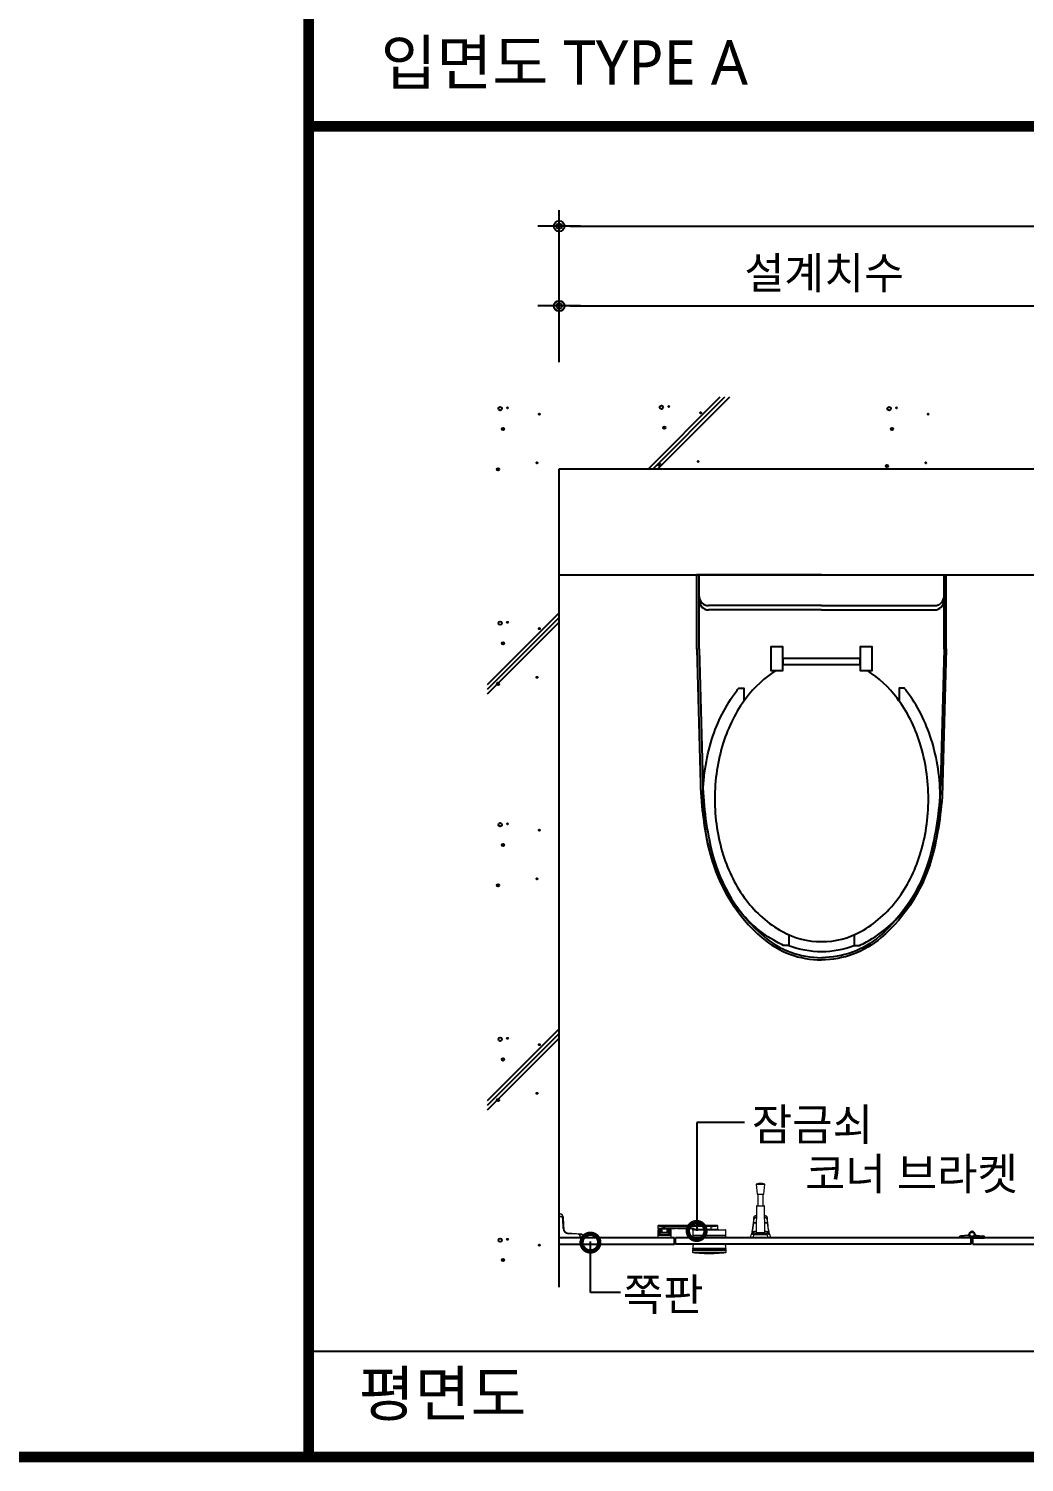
# Model space of a CAD drawing. Extents: x -256 to 8104, y -176 to 5714.
# Drawn here: x 2220 to 3159, y 2764 to 4116 of the extents above; entities that cross this region are included whole.
import ezdxf
from ezdxf.enums import TextEntityAlignment as Align

# ---------------------------------------------------------------- set-up
doc = ezdxf.new("R2010")
doc.units = 0
doc.header["$LTSCALE"] = 30
doc.layers.get('0').update_dxf_attribs({"linetype": 'CONTINUOUS'})
doc.layers.get('DEFPOINTS').update_dxf_attribs({"linetype": 'CONTINUOUS'})
for name, color, linetype in [('0_toilet', 6, 'CONTINUOUS'), ('DIM', 7, 'CONTINUOUS'), ('HAT', 8, 'CONTINUOUS'), ('TIT', 3, 'CONTINUOUS'), ('경첩', 4, 'CONTINUOUS'), ('문자', 3, 'CONTINUOUS'), ('부자재', 4, 'CONTINUOUS'), ('옷걸이', 4, 'CONTINUOUS'), ('잠금쇠(회전형)', 4, 'CONTINUOUS'), ('치수', 1, 'CONTINUOUS'), ('해치', 8, 'CONTINUOUS')]:
    doc.layers.add(name, color=color, linetype=linetype)
doc.styles.add('돋움', font='malgun.ttf')
doc.dimstyles.new('10', dxfattribs={"dimscale": 10, "dimtxt": 3, "dimasz": 1, "dimexe": 1.5, "dimexo": 2, "dimgap": 1, "dimtad": 1, "dimdec": 0, "dimlunit": 6, "dimtxsty": '돋움', "dimblk": 'DIMDOT', "dimcen": -1, "dimdle": 1.5, "dimclrt": 3, "dimazin": 3, "dimtfac": 1, "dimtdec": 0, "dimtix": 1, "dimtmove": 2, "dimatfit": 3, "dimldrblk": 'DIMDOT', "dimarcsym": 0})

# ---------------------------------------------------------------- blocks, each defined once
blk = doc.blocks.new('_DOTSMALL')
at = {"color": 0, "linetype": 'ByBlock', "const_width": 0.5}
blk.add_lwpolyline([(-0.0625, 0, 1), (0.0625, 0, 1)], format="xyb", close=True, dxfattribs=at)
blk = doc.blocks.new('A$C63EC304E')
at = {"layer": '치수', "color": 1, "xscale": 2.5, "yscale": 2.5, "zscale": 2.5, "rotation": 234.3098741996962}
blk.add_blockref('_DOTSMALL', (0.31, 0.31), dxfattribs=at)
blk = doc.blocks.new('A$C2BC9653E')
at = {"layer": '치수', "xscale": 0.3333333333333333, "yscale": 0.3333333333333333, "zscale": 0.3333333333333333}
blk.add_blockref('A$C63EC304E', (0, 0), dxfattribs=at)
blk = doc.blocks.new('A$C7FC71301')
at = {"layer": '치수', "rotation": 180}
blk.add_blockref('A$C2BC9653E', (0.208, 0.208), dxfattribs=at)
blk = doc.blocks.new('A$C4A20372B')
at = {"layer": '치수'}
blk.add_blockref('A$C7FC71301', (0, 0), dxfattribs=at)
blk = doc.blocks.new('A$C566469F5')
at = {"layer": '치수'}
blk.add_blockref('A$C4A20372B', (0, 0), dxfattribs=at)
blk = doc.blocks.new('A$C7E317CD4')
at = {"layer": '해치', "xscale": 2, "yscale": 2, "zscale": 2}
blk.add_blockref('A$C566469F5', (0, 0), dxfattribs=at)
blk = doc.blocks.new('A$C601D7F27')
at = {"layer": '치수'}
blk.add_blockref('A$C7E317CD4', (0, 0), dxfattribs=at)
blk = doc.blocks.new('A$C38802C08')
at = {"layer": '치수'}
blk.add_blockref('A$C601D7F27', (0, 0), dxfattribs=at)
blk = doc.blocks.new('DIMDOT')
at = {"linetype": 'Continuous'}
blk.add_line((-2, 0), (2, 0), dxfattribs=at)
for radius in [0.5, 0.25]:
    blk.add_circle((0, 0), radius, dxfattribs=at)
blk = doc.blocks.new('*D1346')
at = {"layer": 'DEFPOINTS', "color": 0}
for p in [(102541.7, -9894.3), (101041.7, -10042.7), (102541.7, -10042.7)]:
    blk.add_point(p, dxfattribs=at)
at = {"layer": 'DIM', "color": 0, "lineweight": -2, "ltscale": 10}
for p, q in [((101041.7, -10022.7), (101041.7, -9879.3)), ((102541.7, -10022.7), (102541.7, -9879.3)), ((101051.7, -9894.3), (102531.7, -9894.3))]:
    blk.add_line(p, q, dxfattribs=at)
at = {"layer": 'DIM', "color": 0, "lineweight": -2, "xscale": 10, "yscale": 10, "zscale": 10, "rotation": 180}
blk.add_blockref('DIMDOT', (101041.7, -9894.3), dxfattribs=at)
at = {"layer": 'DIM', "color": 0, "lineweight": -2, "xscale": 10, "yscale": 10, "zscale": 10}
blk.add_blockref('DIMDOT', (102541.7, -9894.3), dxfattribs=at)
at = {"layer": 'DIM', "color": 3, "insert": (101791.7, -9864.6), "char_height": 30, "attachment_point": 5, "style": '돋움'}
blk.add_mtext('설계치수', dxfattribs=at)
blk = doc.blocks.new('*D1348')
at = {"layer": 'DEFPOINTS', "color": 0}
for p in [(101541.7, -9969.6), (101041.7, -10042.7), (101541.7, -10042.7)]:
    blk.add_point(p, dxfattribs=at)
at = {"layer": 'DIM', "color": 0, "lineweight": -2, "ltscale": 10}
for p, q in [((101041.7, -10022.7), (101041.7, -9954.6)), ((101541.7, -10022.7), (101541.7, -9954.6)), ((101051.7, -9969.6), (101531.7, -9969.6))]:
    blk.add_line(p, q, dxfattribs=at)
at = {"layer": 'DIM', "color": 0, "lineweight": -2, "xscale": 10, "yscale": 10, "zscale": 10, "rotation": 180}
blk.add_blockref('DIMDOT', (101041.7, -9969.6), dxfattribs=at)
at = {"layer": 'DIM', "color": 0, "lineweight": -2, "xscale": 10, "yscale": 10, "zscale": 10}
blk.add_blockref('DIMDOT', (101541.7, -9969.6), dxfattribs=at)
at = {"layer": 'DIM', "color": 3, "insert": (101291.7, -9940), "char_height": 30, "attachment_point": 5, "style": '돋움'}
blk.add_mtext('설계치수', dxfattribs=at)
blk = doc.blocks.new('A$C10E41893')
at = {"layer": '부자재'}
for p, q in [((6.5, 0), (6.5, 196)), ((123.3, 196), (6.5, 196)), ((123.3, 192.5), (6.5, 192.5)), ((54.8, 0), (54.8, 177.5)), ((61.4, 0), (61.4, 177.5)), ((6.5, 0), (6.5, -196)), ((54.8, 0), (54.8, -177.5)), ((61.4, 0), (61.4, -177.5)), ((123.3, -192.5), (6.5, -192.5)), ((123.3, -196), (6.5, -196))]:
    blk.add_line(p, q, dxfattribs=at)
for points in [[(122.7, 196, -0.012538), (123.3, 196), (334.6, 190.3, -0.055395), (444.7, 175.1, -0.154276), (576.9, 93.3, -0.179504), (611.5, 0, -0.179504)], [(122.8, 192.5, -0.012538), (123.2, 192.5), (334.5, 186.8, -0.055395), (443.8, 171.7, -0.154276), (574.3, 91, -0.179504), (608, 0, -0.179504)], [(572, 51.4), (588.8, 51.4), (588.8, 59.6, 0.021185), (583.3, 70.7, 0.106084), (528.4, 133.7, 0.085733), (452.6, 172.4, 0.075373), (358.7, 186.6, 0.075373), (264.8, 172.4, 0.085733), (189, 133.7, 0.007337), (184.4, 130.1), (184.4, 122), (204.7, 122)], [(156.7, -72, 0.089162), (200.2, -118.7, 0.085733), (270.3, -154.5, 0.075373), (358.7, -167.9, 0.075373), (447.1, -154.5, 0.085733), (517.2, -118.7, 0.106084), (567, -61.6, 0.126931), (582.8, 0, 0.126931), (567, 61.6, 0.106084), (517.2, 118.7, 0.085733), (447.1, 154.5, 0.075373), (358.7, 167.9, 0.075373), (270.3, 154.5, 0.085733), (200.2, 118.7, 0.089162), (156.7, 72)], [(588.8, -51.4, 0.090214), (598.2, 0, 0.090214), (588.8, 51.4, 0.106084)], [(122.7, -196, 0.012538), (123.3, -196), (334.6, -190.3, 0.055395), (444.7, -175.1, 0.154276), (576.9, -93.3, 0.179504), (611.5, 0, 0.179504)], [(122.8, -192.5, 0.012538), (123.2, -192.5), (334.5, -186.8, 0.055395), (443.8, -171.7, 0.154276), (574.3, -91, 0.179504), (608, 0, 0.179504)], [(572, -51.4), (588.8, -51.4), (588.8, -59.6, -0.021185), (583.3, -70.7, -0.106084), (528.4, -133.7, -0.085733), (452.6, -172.4, -0.075373), (358.7, -186.6, -0.075373), (264.8, -172.4, -0.085733), (189, -133.7, -0.007337), (184.4, -130.1), (184.4, -122), (204.7, -122)]]:
    blk.add_lwpolyline(points, format="xyb", dxfattribs=at)
blk.add_lwpolyline([(138, -60.8), (119.3, -60.8), (119.3, -79.5), (156.7, -79.5), (156.7, -60.8), (138, -60.8), (147.3, -60.8), (147.3, 60.8), (138, 60.8), (156.7, 60.8), (156.7, 79.5), (119.3, 79.5), (119.3, 60.8), (138, 60.8), (138, -60.8), (119.3, -60.8)], dxfattribs=at)
for centre, start, end in [((39.8, 177.5), 0, 90), ((46.4, 177.5), 0, 90), ((39.8, -177.5), 270, 0), ((46.4, -177.5), 270, 0)]:
    blk.add_arc(centre, 15, start, end, dxfattribs=at)
blk = doc.blocks.new('AURA_50', base_point=(98321.5, -13824.2))
for p, q in [((101041.7, -10894.9), (101041.7, -10123.2)), ((101041.7, -10123.2), (102541.7, -10123.2)), ((101041.7, -10223.2), (102541.7, -10223.2))]:
    blk.add_line(p, q)
at = {"color": 8}
blk.add_line((100805.6, -10955), (102768.2, -10955), dxfattribs=at)
at = {"color": 8, "const_width": 10}
for points in [[(100805.6, -11055), (100805.6, -8285.8)], [(100805.6, -9800.1), (104153.5, -9800.1)], [(98368.9, -11055), (104153.5, -11055)]]:
    blk.add_lwpolyline(points, dxfattribs=at)
at = {"layer": '0_toilet'}
for p, q in [((101150.6, -10848.2), (101041.7, -10848.2)), ((101041.7, -10854.2), (101150.6, -10854.2)), ((101150.6, -10854.2), (101150.6, -10848.2)), ((101430.2, -10848.2), (101151.3, -10848.2)), ((101151.3, -10854.2), (101151.3, -10848.2)), ((101430.2, -10854.2), (101151.3, -10854.2)), ((101430.2, -10854.2), (101430.2, -10848.2)), ((101655.6, -10848.2), (101431.7, -10848.2)), ((101431.7, -10854.2), (101431.7, -10848.2)), ((101431.7, -10854.2), (101655.6, -10854.2))]:
    blk.add_line(p, q, dxfattribs=at)
at = {"layer": '경첩', "color": 4, "linetype": 'Continuous', "lineweight": 15}
for p, q in [((101041.7, -10825.7), (101042.9, -10825.7)), ((101041.7, -10825.9), (101041.7, -10825.7)), ((101041.7, -10828.1), (101041.7, -10825.9)), ((101042.9, -10825.9), (101041.7, -10825.9)), ((101043, -10828.1), (101041.7, -10828.1)), ((101041.7, -10828.2), (101043, -10828.2)), ((101041.7, -10828.4), (101041.7, -10828.2)), ((101042.9, -10825.9), (101042.9, -10825.7)), ((101043, -10828.2), (101043, -10828.1)), ((101043, -10828.2), (101043, -10828.4)), ((101045, -10829.4), (101045, -10827.9)), ((101045.2, -10827.9), (101045.3, -10830.4)), ((101043, -10828.4), (101041.7, -10828.4)), ((101041.7, -10828.4), (101041.7, -10846.7)), ((101045.5, -10839.4), (101045.1, -10830.4)), ((101045.4, -10828.4), (101045.2, -10828.6)), ((101045.5, -10829), (101045.3, -10829.3)), ((101045.3, -10830.4), (101045.7, -10839.4)), ((101045.6, -10831.7), (101045.4, -10832)), ((101045.7, -10832.4), (101045.4, -10832.6)), ((101045.7, -10832.7), (101045.4, -10833)), ((101045.5, -10829), (101045.6, -10831.7)), ((101045.7, -10833.4), (101045.5, -10833.6)), ((101045.7, -10833.7), (101045.5, -10834)), ((101045.9, -10836.6), (101045.6, -10836.8)), ((101045.9, -10836.6), (101045.6, -10836.9)), ((101045.9, -10837), (101045.6, -10837.3)), ((101045.7, -10832.7), (101045.7, -10833.4)), ((101045.7, -10833.7), (101045.9, -10836.6)), ((101045.9, -10837.3), (101045.7, -10837.5)), ((101045.9, -10838.2), (101045.7, -10838.4)), ((101045.9, -10838.3), (101045.7, -10838.5)), ((101046, -10838.6), (101045.7, -10838.9)), ((101046, -10838.7), (101045.7, -10839)), ((101046, -10839.6), (101045.8, -10839.9)), ((101046, -10839.9), (101045.8, -10840.1)), ((101045.9, -10836.6), (101045.9, -10837)), ((101045.9, -10837.3), (101045.9, -10838.2)), ((101045.9, -10838.2), (101045.9, -10838.3)), ((101045.9, -10838.3), (101046, -10838.6)), ((101045.9, -10840.5), (101046.1, -10840.2)), ((101046.1, -10840.2), (101045.9, -10840.4)), ((101046, -10838.6), (101046, -10838.7)), ((101046, -10838.7), (101046, -10839.4)), ((101046.3, -10840.8), (101046.1, -10841)), ((101046.4, -10841.2), (101046.2, -10841.4)), ((101046.5, -10841.4), (101046.4, -10841.6)), ((101043.2, -10848.2), (101061.5, -10848.2)), ((101046.8, -10841.8), (101046.6, -10842)), ((101047, -10842), (101046.8, -10842.2)), ((101048.1, -10843.1), (101047.9, -10843.3)), ((101048.3, -10843.2), (101048.1, -10843.4)), ((101048.7, -10843.5), (101048.5, -10843.7)), ((101049, -10843.6), (101048.8, -10843.8)), ((101049.5, -10843.7), (101049.3, -10843.9)), ((101050.8, -10843.9), (101050.5, -10844.2)), ((101050.5, -10843.9), (101050.8, -10843.9)), ((101050.5, -10844.2), (101059.5, -10844.6)), ((101059.5, -10844.8), (101050.5, -10844.4)), ((101050.8, -10843.9), (101052.1, -10844)), ((101052.1, -10844), (101051.9, -10844.2)), ((101052.8, -10844), (101052.5, -10844.2)), ((101053.1, -10844), (101052.9, -10844.3)), ((101053.8, -10844.1), (101053.6, -10844.3)), ((101053.8, -10844.1), (101056.5, -10844.2)), ((101056.5, -10844.2), (101056.3, -10844.4)), ((101057.2, -10844.2), (101056.9, -10844.5)), ((101057.5, -10844.2), (101057.3, -10844.5)), ((101058.2, -10844.3), (101057.9, -10844.5)), ((101058.2, -10844.3), (101061.4, -10844.4)), ((101059.5, -10844.6), (101062, -10844.7)), ((101062, -10844.9), (101060.5, -10844.9)), ((101061.5, -10844.5), (101061.3, -10844.7)), ((101061.5, -10844.5), (101061.4, -10844.4)), ((101061.5, -10848.2), (101061.5, -10846.9)), ((101061.7, -10846.9), (101061.5, -10846.9)), ((101061.7, -10848.2), (101061.5, -10848.2)), ((101061.8, -10846.9), (101061.7, -10846.9)), ((101061.7, -10846.9), (101061.7, -10848.2)), ((101061.8, -10848.2), (101061.8, -10846.9)), ((101064, -10848.2), (101061.8, -10848.2)), ((101064, -10848.2), (101064, -10847)), ((101064, -10847), (101064.2, -10847)), ((101064.2, -10848.2), (101064, -10848.2)), ((101064.2, -10847), (101064.2, -10848.2))]:
    blk.add_line(p, q, dxfattribs=at)
at = {"layer": '경첩', "color": 4, "linetype": 'Continuous', "lineweight": 15, "flags": 128}
for points in [[(101045, -10827.9), (101045, -10827.9), (101045, -10827.9), (101045.1, -10827.9), (101045.1, -10827.9), (101045.2, -10827.9), (101045.2, -10827.9), (101045.2, -10827.9), (101045.2, -10827.9)], [(101045.3, -10830.4), (101045.3, -10830.4), (101045.3, -10830.4), (101045.3, -10830.4), (101045.2, -10830.4), (101045.2, -10830.4), (101045.2, -10830.4), (101045.1, -10830.4), (101045.1, -10830.4)], [(101045.5, -10828.5), (101045.5, -10828.5), (101045.4, -10828.5), (101045.4, -10828.5), (101045.4, -10828.4), (101045.4, -10828.4), (101045.4, -10828.4), (101045.4, -10828.4), (101045.4, -10828.4)], [(101045.5, -10828.5), (101045.5, -10828.6), (101045.5, -10828.7), (101045.5, -10828.9), (101045.5, -10829)], [(101045.7, -10839.4), (101045.7, -10839.4), (101045.7, -10839.4), (101045.7, -10839.4), (101045.7, -10839.4), (101045.6, -10839.4), (101045.6, -10839.4), (101045.5, -10839.4), (101045.5, -10839.4)], [(101045.6, -10831.7), (101045.6, -10831.8), (101045.6, -10832), (101045.6, -10832.1), (101045.7, -10832.2), (101045.7, -10832.3), (101045.7, -10832.3), (101045.7, -10832.4), (101045.7, -10832.4)], [(101045.9, -10836.6), (101045.9, -10836.6), (101045.9, -10836.6)], [(101045.9, -10837), (101045.9, -10837.1), (101045.9, -10837.2), (101045.9, -10837.3)], [(101046, -10839.6), (101046, -10839.8), (101046, -10839.9)], [(101046.1, -10840.2), (101046.1, -10840.2), (101046.1, -10840.2)], [(101050.5, -10844.2), (101050.5, -10844.2), (101050.5, -10844.2), (101050.5, -10844.2), (101050.5, -10844.2), (101050.5, -10844.3), (101050.5, -10844.3), (101050.5, -10844.4), (101050.5, -10844.4)], [(101052.1, -10844), (101052.2, -10844), (101052.4, -10844), (101052.5, -10844), (101052.6, -10844), (101052.7, -10844), (101052.7, -10844), (101052.8, -10844), (101052.8, -10844)], [(101053.1, -10844), (101053.1, -10844), (101053.2, -10844), (101053.2, -10844), (101053.3, -10844), (101053.4, -10844), (101053.5, -10844), (101053.7, -10844.1), (101053.8, -10844.1)], [(101056.5, -10844.2), (101056.6, -10844.2), (101056.7, -10844.2), (101056.8, -10844.2), (101056.9, -10844.2), (101057, -10844.2), (101057.1, -10844.2), (101057.1, -10844.2), (101057.2, -10844.2), (101057.2, -10844.2)], [(101057.5, -10844.2), (101057.5, -10844.2), (101057.6, -10844.2), (101057.6, -10844.2), (101057.7, -10844.2), (101057.8, -10844.2), (101057.9, -10844.3), (101058.1, -10844.3), (101058.2, -10844.3)], [(101059.5, -10844.6), (101059.5, -10844.6), (101059.5, -10844.6), (101059.5, -10844.6), (101059.5, -10844.6), (101059.5, -10844.7), (101059.5, -10844.7), (101059.5, -10844.8), (101059.5, -10844.8)], [(101062, -10844.9), (101062, -10844.9), (101062, -10844.8), (101062, -10844.8), (101062, -10844.8), (101062, -10844.7), (101062, -10844.7), (101062, -10844.7), (101062, -10844.7)]]:
    blk.add_lwpolyline(points, dxfattribs=at)
at = {"layer": '경첩', "color": 4, "linetype": 'Continuous', "lineweight": 15}
for centre, radius, start, end in [((101042.9, -10828), 2.35, 2.6983, 90), ((101042.9, -10828), 2.1, 2.6983, 90), ((101043, -10830.5), 2.35, 2.6983, 90), ((101043, -10830.5), 2.1, 2.6983, 90), ((101050.7, -10839.2), 5.25, 182.6983, 267.3017), ((101050.7, -10839.2), 5, 182.6983, 267.3017), ((101050.7, -10839.2), 4.75, 182.6983, 185.9088), ((101050.7, -10839.2), 4.75, 188.6056, 193.1623), ((101050.7, -10839.2), 4.75, 193.2431, 199.766), ((101050.7, -10839.2), 4.75, 199.766, 204.9948), ((101050.7, -10839.2), 4.75, 208.1736, 214.3849), ((101043.2, -10846.7), 1.5, 180, 270), ((101050.7, -10839.2), 4.75, 214.3855, 217.4388), ((101050.7, -10839.2), 4.75, 217.4392, 235.6151), ((101050.7, -10839.2), 4.75, 235.6142, 238.7009), ((101050.7, -10839.2), 4.75, 238.7002, 245.0052), ((101050.7, -10839.2), 4.75, 248.2494, 255.0002), ((101050.7, -10839.2), 4.75, 255, 267.3017), ((101059.4, -10846.9), 2.35, 0, 87.3017), ((101059.4, -10846.9), 2.1, 0, 87.3017), ((101061.9, -10847), 2.35, 0, 87.3017), ((101061.9, -10847), 2.1, 0, 87.3017)]:
    blk.add_arc(centre, radius, start, end, dxfattribs=at)
at = {"layer": '부자재'}
for p, q in [((101419.5, -10847.3), (101419.5, -10848.2)), ((101430.2, -10848.2), (101419.5, -10848.2)), ((101427.3, -10846.1), (101420.1, -10846.6)), ((101420.8, -10847.1), (101420.8, -10848.2)), ((101431, -10847.6), (101431, -10848.4)), ((101431.2, -10848.4), (101431, -10848.4)), ((101431.2, -10847.6), (101431.2, -10848.4)), ((101431.7, -10848.1), (101431.7, -10848.2)), ((101431.7, -10848.2), (101442.7, -10848.2)), ((101434, -10846), (101442.1, -10846.6)), ((101441.4, -10847.1), (101441.4, -10848.2)), ((101442.7, -10847.3), (101442.7, -10848.2))]:
    blk.add_line(p, q, dxfattribs=at)
at = {"layer": '부자재', "color": 1}
blk.add_circle((101431.1, -10845), 2.34, dxfattribs=at)
at = {"layer": '부자재'}
for centre, radius, start, end in [((101420.2, -10847.3), 0.7, 101.7765, 181.6712), ((101421.6, -10847.3), 0.884, 113.4077, 164.5497), ((101427.2, -10844.8), 1.29, 272.9231, 352.4724), ((101431.1, -10845), 2.62, 270, 180), ((101431.5, -10849.2), 1.65, 102.5267, 141.5475), ((101430.8, -10849.2), 1.65, 43.1003, 77.4733), ((101431.2, -10845.3), 2.86, 280.084, 345.9792), ((101435, -10844.8), 1.29, 187.5276, 267.0769), ((101440.6, -10847.3), 0.884, 15.4503, 67.3004), ((101442, -10847.3), 0.7, 358.3288, 78.2235)]:
    blk.add_arc(centre, radius, start, end, dxfattribs=at)
at = {"layer": '옷걸이', "lineweight": 15}
for p, q in [((101227.6, -10797.7), (101228.4, -10807.2)), ((101227.6, -10797.7), (101235.6, -10797.7)), ((101234.9, -10807.2), (101235.6, -10797.7)), ((101228.4, -10807.2), (101234.9, -10807.2)), ((101229.1, -10807.2), (101229.1, -10818.1)), ((101234.1, -10818.1), (101234.1, -10807.2)), ((101227.9, -10818.3), (101227.6, -10843.6)), ((101227.8, -10827.5), (101227.7, -10827.5)), ((101227.7, -10827.5), (101227.7, -10827.6)), ((101227.8, -10827.6), (101227.7, -10827.6)), ((101235.3, -10818.3), (101227.9, -10818.3)), ((101228.1, -10818.1), (101231.6, -10818.1)), ((101231.6, -10818.1), (101235.1, -10818.1)), ((101235.6, -10843.6), (101235.3, -10818.3)), ((101235.5, -10827.5), (101235.4, -10827.5)), ((101235.5, -10827.6), (101235.4, -10827.6)), ((101235.5, -10827.5), (101235.5, -10827.6)), ((101225.3, -10833.8), (101227.7, -10833.8)), ((101227.7, -10834.6), (101225.3, -10834.6)), ((101227.7, -10829.1), (101227.7, -10829.4)), ((101227.7, -10829.1), (101227.8, -10829.1)), ((101227.8, -10829.4), (101227.7, -10829.4)), ((101235.4, -10829.1), (101235.5, -10829.1)), ((101235.5, -10829.4), (101235.4, -10829.4)), ((101235.5, -10829.1), (101235.5, -10829.4)), ((101235.5, -10833.8), (101237.9, -10833.8)), ((101237.9, -10834.6), (101235.5, -10834.6)), ((101222.1, -10848.1), (101222.9, -10845.5)), ((101224.5, -10848.1), (101222.1, -10848.1)), ((101222.9, -10845.5), (101222.9, -10845.5)), ((101222.9, -10845.5), (101222.9, -10845.5)), ((101223.9, -10844.7), (101223.8, -10844.8)), ((101225.3, -10842.7), (101223.9, -10842.7)), ((101225.3, -10842.7), (101223.9, -10842.7)), ((101223.9, -10844.8), (101223.9, -10844.8)), ((101239.3, -10844.8), (101223.9, -10844.8)), ((101225.3, -10845.5), (101224.5, -10848.1)), ((101238.7, -10848.1), (101224.5, -10848.1)), ((101225.3, -10843.2), (101225.3, -10842.7)), ((101225.3, -10845.5), (101225.3, -10844.9)), ((101225.3, -10844.9), (101237.9, -10844.9)), ((101237.9, -10845.5), (101225.3, -10845.5)), ((101236.4, -10843.6), (101226.8, -10843.6)), ((101239.3, -10842.7), (101237.9, -10842.7)), ((101237.9, -10842.7), (101237.9, -10843.2)), ((101239.3, -10842.7), (101237.9, -10842.7)), ((101237.9, -10845.5), (101237.9, -10844.9)), ((101238.7, -10848.1), (101237.9, -10845.5)), ((101241.1, -10848.1), (101238.7, -10848.1)), ((101239.4, -10844.8), (101239.3, -10844.7)), ((101239.4, -10844.8), (101239.3, -10844.7)), ((101239.3, -10844.8), (101239.3, -10844.8)), ((101240.3, -10845.5), (101241.1, -10848.1)), ((101240.3, -10845.5), (101240.3, -10845.5)), ((101240.3, -10845.5), (101240.3, -10845.5))]:
    blk.add_line(p, q, dxfattribs=at)
at = {"layer": '옷걸이', "lineweight": 15, "flags": 128}
for points in [[(101227.7, -10827.5), (101227.6, -10827.5), (101227.3, -10827.5), (101227, -10827.5), (101226.6, -10827.6), (101226.3, -10827.7), (101226.1, -10827.9), (101225.8, -10828), (101225.6, -10828.2), (101225.4, -10828.4), (101225.3, -10828.6), (101225.2, -10828.8), (101225.2, -10829.1), (101225.2, -10829.1)], [(101227.7, -10827.6), (101227.3, -10827.6), (101226.8, -10827.6), (101226.5, -10827.8), (101226.1, -10827.9), (101225.8, -10828.1), (101225.6, -10828.3), (101225.4, -10828.6), (101225.2, -10828.8), (101225.2, -10829.1), (101225.2, -10829.2)], [(101238, -10829.2), (101238, -10829.2), (101238, -10828.9), (101237.9, -10828.7), (101237.8, -10828.5), (101237.7, -10828.3), (101237.5, -10828.1), (101237.3, -10827.9), (101237, -10827.8), (101236.7, -10827.7), (101236.4, -10827.6), (101236.1, -10827.5), (101235.8, -10827.5), (101235.5, -10827.5)], [(101238, -10829.2), (101238, -10828.9), (101237.9, -10828.7), (101237.7, -10828.4), (101237.5, -10828.2), (101237.2, -10828), (101236.9, -10827.8), (101236.5, -10827.7), (101236.1, -10827.6), (101235.6, -10827.6), (101235.5, -10827.6)], [(101225, -10834.5), (101225, -10834.5), (101225, -10834.5), (101225.1, -10834.5), (101225.1, -10834.5), (101225.1, -10834.6), (101225.2, -10834.6), (101225.2, -10834.6), (101225.3, -10834.6)], [(101225.2, -10830.7), (101225.2, -10830.4), (101225.3, -10830.2), (101225.5, -10829.9), (101225.7, -10829.7), (101226, -10829.5), (101226.4, -10829.3), (101226.7, -10829.2), (101227.1, -10829.1), (101227.7, -10829.1)], [(101227.7, -10829.4), (101227.2, -10829.5), (101226.8, -10829.5), (101226.5, -10829.7), (101226.2, -10829.8), (101225.9, -10830), (101225.7, -10830.2), (101225.6, -10830.4), (101225.5, -10830.6), (101225.4, -10830.9)], [(101235.5, -10829.1), (101235.9, -10829.1), (101236.3, -10829.2), (101236.7, -10829.3), (101237.1, -10829.4), (101237.4, -10829.6), (101237.6, -10829.8), (101237.8, -10830.1), (101238, -10830.3), (101238, -10830.7)], [(101237.8, -10830.9), (101237.7, -10830.6), (101237.6, -10830.3), (101237.4, -10830.1), (101237.2, -10829.9), (101236.9, -10829.8), (101236.6, -10829.6), (101236.3, -10829.5), (101235.9, -10829.5), (101235.5, -10829.4)], [(101238.2, -10834.5), (101238.2, -10834.5), (101238.2, -10834.5), (101238.1, -10834.5), (101238.1, -10834.5), (101238.1, -10834.6), (101238, -10834.6), (101238, -10834.6), (101237.9, -10834.6)], [(101223.7, -10842.9), (101223.7, -10842.9), (101223.7, -10842.9)], [(101223.9, -10844.7), (101223.8, -10844.8), (101223.8, -10844.8)], [(101223.9, -10842.7), (101223.9, -10842.7), (101223.9, -10842.7)], [(101223.9, -10844.7), (101223.9, -10844.8), (101223.9, -10844.8)], [(101223.9, -10844.7), (101223.9, -10844.7), (101223.9, -10844.7)], [(101226.1, -10844.8), (101225.7, -10844.8), (101225.4, -10844.8), (101225.4, -10844.7), (101225.5, -10844.7), (101225.8, -10844.7), (101225.9, -10844.6)], [(101227.6, -10842.3), (101227, -10842.3), (101225.8, -10842.4)], [(101237.4, -10842.4), (101235.9, -10842.3), (101235.6, -10842.3)], [(101237.3, -10844.6), (101237.6, -10844.7), (101237.8, -10844.7), (101237.8, -10844.7), (101237.6, -10844.8), (101237.3, -10844.8), (101236.9, -10844.8)], [(101239.3, -10844.8), (101239.3, -10844.8), (101239.3, -10844.7)], [(101239.3, -10844.7), (101239.3, -10844.7), (101239.3, -10844.7)]]:
    blk.add_lwpolyline(points, dxfattribs=at)
at = {"layer": '옷걸이', "lineweight": 15}
for centre, radius, start, end in [((101231.6, -10808), 11, 68.7607, 111.2393), ((101172.4, -10828.7), 55.3, 359.6189, 1.2073), ((101228.1, -10818.3), 0.25, 90, 179.5), ((101235.1, -10818.3), 0.25, 0.5, 90), ((101290.8, -10828.7), 55.3, 178.7927, 180.3811), ((101172.4, -10830.3), 52.8, 346.2317, 355.4136), ((101172.4, -10830.3), 53, 346.5097, 355.4136), ((101172.4, -10830.3), 52.8, 355.4136, 356.451), ((101172.4, -10830.3), 52.8, 356.4511, 359.6096), ((101225.3, -10833.6), 0.23, 185.4574, 275.1888), ((101172.4, -10830.3), 52.8, 359.6096, 1.2369), ((101225.4, -10830.7), 0.227, 188.2087, 276.392), ((101172.4, -10830.5), 53, 356.4511, 359.6096), ((101191.4, -10831.2), 34.1, 354.2736, 355.5668), ((101237.8, -10830.7), 0.227, 263.608, 351.7913), ((101290.8, -10830.5), 53, 180.3904, 183.5489), ((101237.9, -10833.6), 0.23, 264.8112, 354.5426), ((101271.8, -10831.2), 34.1, 184.4333, 185.7264), ((101290.8, -10830.3), 53, 184.5864, 193.4903), ((101290.8, -10830.3), 52.8, 178.7631, 180.3904), ((101290.8, -10830.3), 52.8, 180.3904, 183.5489), ((101290.8, -10830.3), 52.8, 183.5489, 184.5865), ((101290.8, -10830.3), 52.8, 184.5864, 193.7683), ((101223.9, -10845.8), 1, 89.9937, 161.8081), ((101224, -10845.9), 1.17, 101.397, 160.6752), ((101173.7, -10830.7), 51.5, 343.2376, 346.2577), ((101174.1, -10830.5), 51.3, 343.5226, 346.2377), ((101223.9, -10842.9), 0.25, 90.2728, 166.2395), ((101223.9, -10843), 0.247, 89.2585, 165.9158), ((101223.4, -10842.6), 2.24, 284.8265, 3.5932), ((101223.5, -10843), 1.81, 282.0607, 352.5143), ((101225.6, -10842.7), 0.248, 89.5881, 179.723), ((101225.7, -10842.8), 0.376, 79.9393, 150.5456), ((101225.7, -10842.7), 0.307, 84.7786, 118.9817), ((101225.4, -10843.3), 1.43, 284.1057, 346.9245), ((101231.7, -10443.7), 401.1, 269.1968, 270.7316), ((101237.8, -10843.3), 1.44, 193.1186, 255.9655), ((101237.5, -10842.8), 0.4, 32.0092, 97.8083), ((101237.5, -10842.7), 0.271, 58.6344, 97.6053), ((101239.8, -10842.6), 2.24, 176.3909, 255.1894), ((101237.6, -10842.7), 0.248, 0.277, 90.4119), ((101239.7, -10843), 1.8, 186.7864, 258.2605), ((101239.3, -10842.9), 0.25, 13.7617, 89.4531), ((101239.3, -10843), 0.247, 14.0842, 90.7415), ((101289, -10830.5), 51.2, 193.7584, 196.469), ((101239.3, -10845.8), 1, 18.1919, 90.0063), ((101239.2, -10845.9), 1.16, 19.2937, 79.3942), ((101289.8, -10830.6), 51.7, 193.7493, 196.7564)]:
    blk.add_arc(centre, radius, start, end, dxfattribs=at)
at = {"layer": '잠금쇠(회전형)', "linetype": 'Continuous', "lineweight": 15}
for p, q in [((101134.8, -10837.1), (101134.8, -10839.6)), ((101134.8, -10839.6), (101138.1, -10839.6)), ((101134.8, -10841.2), (101134.8, -10848.2)), ((101135.2, -10841.2), (101134.8, -10841.2)), ((101135.2, -10846.2), (101135.2, -10841.2)), ((101135.2, -10841.2), (101135.7, -10841.2)), ((101137.2, -10836.6), (101135.3, -10836.6)), ((101135.3, -10840.7), (101135.7, -10840.7)), ((101135.7, -10841.2), (101135.7, -10840.7)), ((101135.7, -10840.7), (101137.6, -10840.7)), ((101135.7, -10841.2), (101135.7, -10845.7)), ((101137.6, -10841.2), (101135.7, -10841.2)), ((101135.8, -10841.7), (101137.6, -10841.7)), ((101135.8, -10845.7), (101135.8, -10841.7)), ((101136.3, -10842.2), (101135.8, -10841.7)), ((101137.6, -10841.2), (101137.6, -10840.7)), ((101137.6, -10840.7), (101138.6, -10840.7)), ((101137.6, -10841.7), (101137.6, -10841.2)), ((101138.1, -10841.2), (101137.6, -10841.2)), ((101137.6, -10841.7), (101137.6, -10842.2)), ((101137.6, -10841.7), (101138.1, -10841.7)), ((101138.1, -10839.6), (101138.1, -10839.6)), ((101138.1, -10841.2), (101138.1, -10841.7)), ((101138.6, -10841.2), (101138.1, -10841.2)), ((101138.1, -10841.7), (101138.6, -10841.7)), ((101138.6, -10840.1), (101138.6, -10842.9)), ((101163.6, -10836.8), (101141.1, -10836.8)), ((101163.6, -10836.8), (101141.1, -10836.8)), ((101141.1, -10836.8), (101141.1, -10836.8)), ((101141.1, -10837), (101185.1, -10837)), ((101141.1, -10837.5), (101141.1, -10837)), ((101141.1, -10837.5), (101141.1, -10839.1)), ((101185.1, -10837.5), (101141.1, -10837.5)), ((101167.5, -10839.1), (101141.1, -10839.1)), ((101143.6, -10842.9), (101143.6, -10840.1)), ((101143.6, -10840.7), (101144.6, -10840.7)), ((101144.1, -10841.2), (101143.6, -10841.2)), ((101143.6, -10841.7), (101144.1, -10841.7)), ((101144.1, -10839.6), (101151.4, -10839.6)), ((101144.6, -10841.2), (101144.1, -10841.2)), ((101144.1, -10841.7), (101144.1, -10841.2)), ((101144.1, -10841.7), (101144.6, -10841.7)), ((101144.6, -10840.7), (101144.6, -10841.2)), ((101144.6, -10840.7), (101146.5, -10840.7)), ((101146.5, -10841.2), (101144.6, -10841.2)), ((101144.6, -10841.2), (101144.6, -10841.7)), ((101144.6, -10841.7), (101146.3, -10841.7)), ((101144.6, -10841.7), (101144.6, -10842.2)), ((101146.3, -10841.7), (101145.8, -10842.2)), ((101146.3, -10841.7), (101146.3, -10845.7)), ((101146.5, -10840.7), (101146.5, -10841.2)), ((101146.5, -10840.7), (101146.8, -10840.7)), ((101146.5, -10845.7), (101146.5, -10841.2)), ((101146.5, -10841.2), (101146.9, -10841.2)), ((101146.9, -10841.2), (101146.9, -10846.2)), ((101147.3, -10841.2), (101146.9, -10841.2)), ((101147.3, -10848.2), (101147.3, -10841.2)), ((101153.3, -10839.6), (101166.3, -10839.6)), ((101163.6, -10836.8), (101163.6, -10836.8)), ((101166.3, -10839.6), (101166.3, -10839.6)), ((101190.8, -10836.6), (101167.5, -10836.6)), ((101167.8, -10841.2), (101167.8, -10846.1)), ((101169.2, -10840.6), (101169.1, -10840.4)), ((101198.8, -10841.1), (101169.3, -10841.1)), ((101169.9, -10840.6), (101169.9, -10840.1)), ((101169.9, -10840.1), (101185.1, -10840.1)), ((101169.9, -10840.6), (101198.3, -10840.6)), ((101185.1, -10837), (101185.1, -10837.5)), ((101185.1, -10840.1), (101185.1, -10837.5)), ((101185.1, -10840.6), (101185.1, -10840.1)), ((101185.1, -10840.1), (101191.3, -10840.1)), ((101191.3, -10840.1), (101191.3, -10837.1)), ((101198.8, -10846.1), (101198.8, -10841.1)), ((101134.8, -10848.2), (101147.3, -10848.2)), ((101146.9, -10846.2), (101135.2, -10846.2)), ((101135.7, -10845.7), (101135.8, -10845.7)), ((101135.8, -10845.7), (101135.9, -10845.7)), ((101135.9, -10845.7), (101146.3, -10845.7)), ((101136.3, -10842.2), (101136.3, -10845.7)), ((101137.6, -10842.2), (101136.3, -10842.2)), ((101136.8, -10843.2), (101136.8, -10844.7)), ((101144, -10843.2), (101136.8, -10843.2)), ((101136.8, -10844.7), (101144, -10844.7)), ((101137.1, -10842.9), (101143.8, -10842.9)), ((101143.8, -10844.9), (101137.1, -10844.9)), ((101138.6, -10842.2), (101137.6, -10842.2)), ((101144.6, -10842.2), (101143.6, -10842.2)), ((101143.8, -10842.9), (101145.1, -10842.9)), ((101145.1, -10844.9), (101143.8, -10844.9)), ((101145.3, -10843.2), (101144, -10843.2)), ((101144, -10844.7), (101145.3, -10844.7)), ((101145.8, -10842.2), (101144.6, -10842.2)), ((101145.3, -10844.7), (101145.3, -10843.2)), ((101145.8, -10845.7), (101145.8, -10842.2)), ((101146.3, -10845.7), (101146.3, -10845.7)), ((101146.3, -10845.7), (101146.5, -10845.7)), ((101198.8, -10846.1), (101167.8, -10846.1)), ((101167.8, -10846.2), (101167.8, -10847.9)), ((101167.8, -10846.2), (101198.8, -10846.2)), ((101167.8, -10847.9), (101198.8, -10847.9)), ((101198.6, -10848.2), (101168.1, -10848.2)), ((101198.4, -10854.3), (101168.3, -10854.3)), ((101168.4, -10854.2), (101183.3, -10854.2)), ((101175.6, -10846.1), (101175.6, -10846.2)), ((101183.3, -10854.2), (101198.2, -10854.2)), ((101191.1, -10846.2), (101191.1, -10846.1)), ((101195.7, -10846.2), (101195.7, -10846.1)), ((101197.8, -10846.2), (101197.8, -10846.1)), ((101197.8, -10846.2), (101197.8, -10846.1)), ((101198.8, -10847.9), (101198.8, -10846.2)), ((101167.6, -10858.2), (101167.6, -10859.2)), ((101199.1, -10858.2), (101167.6, -10858.2)), ((101199.1, -10859.2), (101167.6, -10859.2)), ((101167.6, -10860.2), (101167.6, -10861.7)), ((101199.1, -10860.2), (101167.6, -10860.2)), ((101167.6, -10861.7), (101183.3, -10861.7)), ((101183.3, -10862.2), (101168, -10862.2)), ((101198.6, -10859.7), (101168.1, -10859.7)), ((101198.6, -10859.7), (101168.1, -10859.7)), ((101171.2, -10862.5), (101195.5, -10862.5)), ((101171.2, -10862.5), (101183.3, -10862.5)), ((101195.2, -10862.5), (101171.5, -10862.5)), ((101177.7, -10862.7), (101177.8, -10862.7)), ((101177.8, -10862.7), (101188.9, -10862.7)), ((101180.6, -10862.8), (101180.6, -10862.7)), ((101181.2, -10862.9), (101185.5, -10862.9)), ((101181.2, -10862.9), (101185.5, -10862.9)), ((101181.5, -10862.7), (101181.5, -10862.8)), ((101181.5, -10862.8), (101185.1, -10862.8)), ((101185.1, -10862.9), (101181.6, -10862.9)), ((101183.3, -10861.7), (101199.1, -10861.7)), ((101198.6, -10862.2), (101183.3, -10862.2)), ((101183.3, -10862.5), (101195.5, -10862.5)), ((101185.1, -10862.8), (101185.1, -10862.7)), ((101186, -10862.7), (101186, -10862.8)), ((101188.9, -10862.7), (101189.1, -10862.7)), ((101199.1, -10859.2), (101199.1, -10858.2)), ((101199.1, -10861.7), (101199.1, -10860.2))]:
    blk.add_line(p, q, dxfattribs=at)
at = {"layer": '잠금쇠(회전형)', "linetype": 'Continuous', "lineweight": 15, "flags": 128}
for points in [[(101141.1, -10836.8), (101140.4, -10836.8), (101139.8, -10836.8), (101139.2, -10836.7), (101138.6, -10836.7), (101138.2, -10836.7), (101137.8, -10836.6), (101137.5, -10836.6), (101137.3, -10836.6), (101137.2, -10836.6), (101137.2, -10836.6)], [(101177.7, -10862.7), (101177.5, -10862.7), (101177.4, -10862.7), (101177.4, -10862.7), (101177.5, -10862.7), (101177.7, -10862.7)], [(101181.6, -10862.9), (101181.6, -10862.9), (101181.6, -10862.9), (101181.6, -10862.9), (101181.5, -10862.9), (101181.5, -10862.9), (101181.5, -10862.8), (101181.5, -10862.8), (101181.5, -10862.8)], [(101185.1, -10862.9), (101185.1, -10862.9), (101185.1, -10862.9), (101185.1, -10862.9), (101185.1, -10862.9), (101185.1, -10862.9), (101185.1, -10862.8), (101185.1, -10862.8), (101185.1, -10862.8)], [(101189.1, -10862.7), (101189.1, -10862.7), (101189.3, -10862.7), (101189.3, -10862.7), (101189.2, -10862.7), (101189, -10862.7)]]:
    blk.add_lwpolyline(points, dxfattribs=at)
at = {"layer": '잠금쇠(회전형)', "linetype": 'Continuous', "lineweight": 15}
for centre, radius, start, end in [((101135.3, -10837.1), 0.5, 90, 180), ((101141.1, -10791.1), 46.4, 262.2082, 269.9516), ((101141.1, -10879), 39.9, 90.0704, 99.0775), ((101135.3, -10841.2), 0.5, 90, 180), ((101135.7, -10841.2), 0.485, 91.9622, 181.8362), ((101141.1, -10798.2), 38.9, 261.4299, 269.9411), ((101137.6, -10841.2), 0.5, 0, 90), ((101137.6, -10841.7), 0.5, 270, 0), ((101141.1, -10879.8), 40.4, 85.7371, 94.238), ((101138.1, -10840.1), 0.5, 0.4364, 88.0475), ((101141.1, -10867.7), 27.7, 84.8219, 95.1479), ((101144.1, -10840.1), 0.5, 89.9688, 179.9724), ((101144.6, -10841.2), 0.5, 90, 180), ((101144.6, -10841.7), 0.5, 180, 270), ((101146.5, -10841.2), 0.485, 358.1638, 88.0378), ((101146.8, -10841.2), 0.5, 0, 90), ((101152.3, -10878.9), 39.3, 88.5426, 91.4397), ((101163.6, -10797.2), 39.6, 270.014, 275.6703), ((101158.8, -10818.6), 22.3, 289.4853, 292.988), ((101166.3, -10841.1), 1.56, 359.595, 89.9503), ((101167.6, -10840.6), 1.54, 8.6008, 92.9035), ((101189.8, -10888.8), 52.5, 113.1385, 114.7084), ((101169.9, -10841.3), 1.18, 89.4884, 132.259), ((101170.9, -10840.4), 1.69, 184.5827, 202.3275), ((101169.9, -10841.2), 0.588, 82.6337, 171.8516), ((101185.1, -10798.2), 38.8, 270.0516, 278.5774), ((101185.1, -10791.2), 46.3, 270.0429, 277.7974), ((101190.8, -10837.1), 0.5, 0, 90), ((101191.8, -10840.1), 0.5, 180, 270), ((101198.3, -10841.1), 0.5, 0, 90), ((101136, -10846.5), 0.816, 110.8265, 158.264), ((101137.1, -10843.2), 0.25, 90, 180), ((101137.1, -10844.7), 0.25, 180, 270), ((101145.1, -10843.2), 0.25, 0, 90), ((101145.1, -10844.7), 0.25, 270, 0), ((101146.2, -10846.5), 0.816, 21.736, 69.1735), ((101178.6, -10858.2), 11, 159.2996, 180), ((101168.1, -10847.9), 0.25, 180, 270), ((101168.4, -10854.3), 0.15, 90, 159.2996), ((101198.2, -10854.3), 0.15, 20.7004, 90), ((101188, -10858.2), 11, 0, 20.7004), ((101198.6, -10847.9), 0.25, 270, 0), ((101167.6, -10859.7), 0.5, 0, 90), ((101167.6, -10859.7), 0.5, 270, 0), ((101168.1, -10861.7), 0.5, 180, 264.5584), ((101183.3, -10701.6), 161.3, 264.5584, 265.686), ((101171.2, -10862.4), 0.125, 265.686, 270), ((101171.5, -10862.4), 0.125, 235.4626, 265.7969), ((101183.3, -10701.5), 161.5, 265.7969, 269.2276), ((101177.6, -10864.5), 1.78, 88.6382, 96.0273), ((101183.6, -10782), 80.9, 265.7789, 267.8287), ((101183.7, -10782), 80.8, 266.5383, 267.829), ((101180.5, -10862.8), 0.114, 281.5317, 6.6087), ((101181.6, -10832.2), 30.7, 268.0585, 270.0013), ((101181.5, -10840.2), 22.6, 267.7351, 270.0014), ((101185.2, -10840.4), 22.4, 269.9881, 272.2754), ((101185.1, -10832.5), 30.5, 269.9897, 271.9505), ((101183.3, -10701.5), 161.5, 270.7724, 274.2031), ((101183, -10782), 80.8, 272.171, 273.4617), ((101186.2, -10862.8), 0.114, 173.3913, 258.4683), ((101183.1, -10782), 80.9, 272.1713, 274.2211), ((101189, -10862.6), 0.0882, 204.5731, 265.3621), ((101189.1, -10863.8), 1.13, 83.0858, 90.7191), ((101195.2, -10862.4), 0.125, 274.2031, 304.5374), ((101183.3, -10701.6), 161.3, 274.314, 275.4416), ((101195.5, -10862.4), 0.125, 270, 274.314), ((101199.1, -10859.7), 0.5, 90, 180), ((101199.1, -10859.7), 0.5, 180, 270), ((101198.6, -10861.7), 0.5, 275.4416, 0)]:
    blk.add_arc(centre, radius, start, end, dxfattribs=at)
at = {"layer": '치수'}
for p, q in [((101216.4, -10739.4), (101171.5, -10739.4)), ((101171.5, -10739.4), (101171.5, -10841.7)), ((101071.3, -10899.7), (101071.3, -10851.7)), ((101099.7, -10899.7), (101071.3, -10899.7))]:
    blk.add_line(p, q, dxfattribs=at)
at = {"layer": '해치'}
for p, q in [((101126, -10123.2), (101193.7, -10055.4)), ((101134.8, -10123.2), (101202.6, -10055.4)), ((100974, -10326.6), (101041.7, -10258.9)), ((100974, -10335.4), (101041.7, -10267.7)), ((100974, -10718.9), (101041.7, -10651.2)), ((100974, -10727.7), (101041.7, -10660))]:
    blk.add_line(p, q, dxfattribs=at)
at = {"layer": '해치', "color": 2}
for p, q in [((101130.4, -10123.2), (101198.1, -10055.4)), ((100974, -10331), (101041.7, -10263.3)), ((100974, -10723.3), (101041.7, -10655.6))]:
    blk.add_line(p, q, dxfattribs=at)
at = {"layer": '해치'}
for centre, radius in [((100986.1, -10066.4), 1.68), ((100993, -10065.6), 0.56), ((101023, -10071.6), 0.56), ((101138.1, -10065.2), 1.68), ((101145.1, -10064.4), 0.56), ((101175.1, -10070.4), 0.56), ((101352.9, -10066.4), 1.68), ((101359.8, -10065.6), 0.56), ((101389.8, -10071.6), 0.56), ((100988.9, -10085.6), 1.12), ((101140.9, -10084.4), 1.12), ((101355.7, -10085.6), 1.12), ((100984.1, -10123.6), 1.12), ((101020.8, -10117.5), 0.559), ((101136.1, -10119.1), 1.12), ((101172.8, -10116.3), 0.559), ((101350.8, -10120.4), 1.12), ((101387.6, -10117.5), 0.559), ((100986.1, -10268.7), 1.68), ((100993, -10267.9), 0.56), ((101023, -10273.8), 0.56), ((100988.9, -10287.8), 1.12), ((100984.1, -10325.9), 1.12), ((101020.8, -10319.7), 0.559), ((100986.1, -10458.7), 1.68), ((100993, -10457.9), 0.56), ((100988.9, -10477.9), 1.12), ((101023, -10463.9), 0.56), ((100984.1, -10515.9), 1.12), ((101020.8, -10509.8), 0.559), ((100986.1, -10661), 1.68), ((100993, -10660.2), 0.56), ((101023, -10666.1), 0.56), ((100988.9, -10680.1), 1.12), ((100984.1, -10718.2), 1.12), ((101020.8, -10712), 0.559), ((100986.1, -10850.5), 1.68), ((100993, -10849.7), 0.56), ((101023, -10855.2), 0.56), ((100988.9, -10869.2), 1.12)]:
    blk.add_circle(centre, radius, dxfattribs=at)
at = {"layer": 'HAT', "xscale": 0.6000000000003638, "yscale": 0.6000000000003638, "zscale": 0.6000000000003638, "rotation": 270}
blk.add_blockref('A$C10E41893', (101289.2, -10219.3), dxfattribs=at)
at = {"layer": '해치', "xscale": -20, "yscale": 20, "zscale": 20, "rotation": 89.99999999999994}
for p in [(101175.6, -10837.6), (101075.4, -10848.6)]:
    blk.add_blockref('A$C38802C08', p, dxfattribs=at)
at = {"layer": 'TIT', "style": '돋움'}
for s, p in [('입면도 TYPE A', (101219.8, -9761)), ('평면도', (101010.8, -11016.2))]:
    blk.add_text(s, height=42, dxfattribs=at).set_placement(p, align=Align.RIGHT)
at = {"layer": '문자', "style": '돋움'}
for s, p in [('잠금쇠', (101280.6, -10741.1)), ('코너 브라켓', (101374, -10787.6)), ('쪽판', (101139.9, -10901.4))]:
    blk.add_text(s, height=30.34, dxfattribs=at).set_placement(p, align=Align.MIDDLE)
at = {"layer": 'DIM', "ltscale": 10}
for base, p2, picture, middle in [((102541.7, -9894.3), (102541.7, -10042.7), '*D1346', (101791.7, -9864.6)), ((101541.7, -9969.6), (101541.7, -10042.7), '*D1348', (101291.7, -9940))]:
    dim = blk.add_linear_dim(base=base, p1=(101041.7, -10042.7), p2=p2, text='설계치수', dimstyle='10', override={"dimtxsty": '돋움'}, dxfattribs=at)
    dim.commit()
    dim.dimension.update_dxf_attribs({"geometry": picture, "text_midpoint": middle})

msp = doc.modelspace()

# ---------------------------------------------------------------- block references
msp.add_blockref('AURA_50', (0, 0))

doc.saveas('drawing.dxf')
